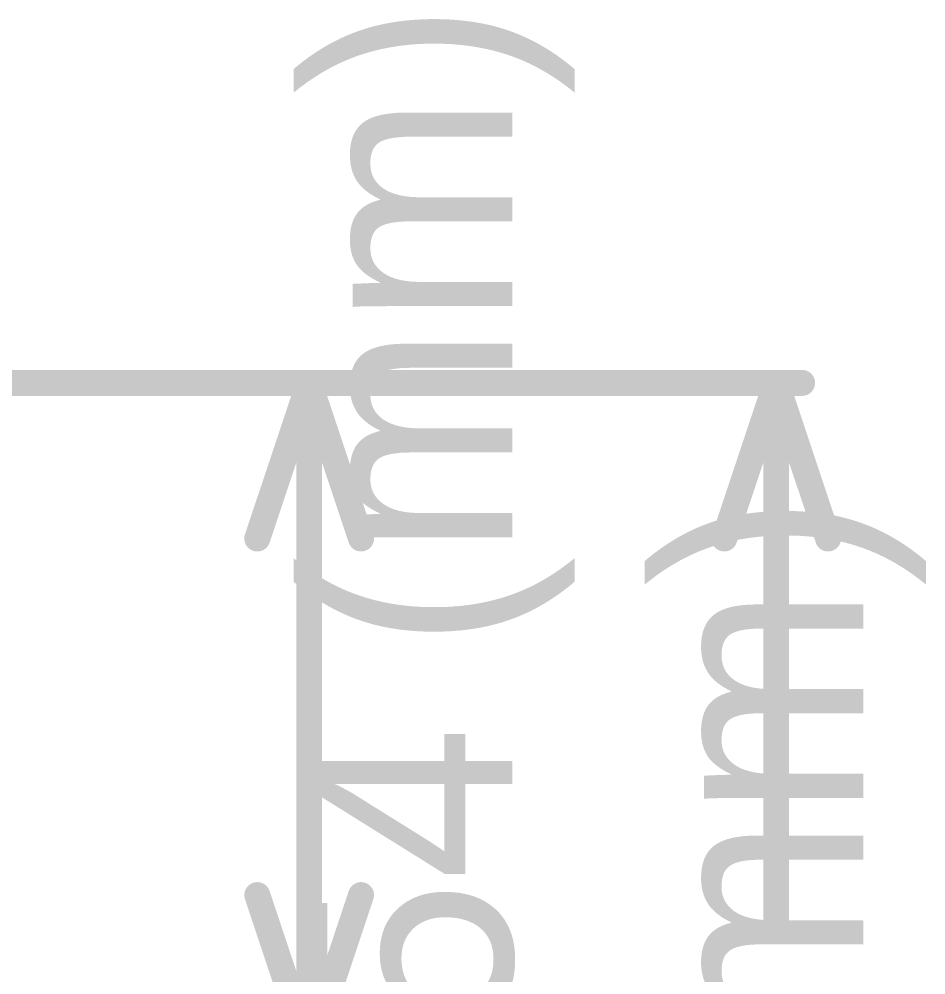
# Model space of a CAD drawing. Header units: millimetres. Extents: x 45.53 to 47.16, y 2.21 to 4.42.
# Drawn here: x 46.8082 to 47.1577, y 3.6792 to 4.0478 of the extents above; entities that cross this region are included whole.
import ezdxf

# ---------------------------------------------------------------- set-up
doc = ezdxf.new("R2010")
doc.units = ezdxf.units.MM
doc.header["$MEASUREMENT"] = 0
for name, color, linetype in [('Mechanical1', 6, 'Continuous'), ('Mechanical2', 216, 'Continuous'), ('TopOverlay', 2, 'Continuous')]:
    doc.layers.add(name, color=color, linetype=linetype)

msp = doc.modelspace()

# ---------------------------------------------------------------- linework, layer by layer
at = {"layer": 'Mechanical1', "const_width": 0.01}
for points in [[(46.06207, 3.90749), (46.93, 3.90749)], [(46.37316, 3.9075), (47.11, 3.9075)], [(46.9, 3.84749), (46.92, 3.90749)], [(46.92, 3.90749), (46.94, 3.84749)], [(46.92, 3.77874), (46.92, 3.90749)], [(47.08, 3.8475), (47.1, 3.9075)], [(47.1, 3.9075), (47.12, 3.8475)], [(47.1, 3.69648), (47.1, 3.9075)], [(46.92, 3.65), (46.92, 3.77874)], [(46.9, 3.71), (46.92, 3.65)], [(46.92, 3.65), (46.94, 3.71)]]:
    msp.add_lwpolyline(points, dxfattribs=at)
at = {"layer": 'Mechanical1', "const_width": 0.005}
for points in [[(46.9175, 3.90749, 1), (46.9225, 3.90749, 1)], [(46.9175, 3.90749, 1), (46.9225, 3.90749, 1)], [(46.9175, 3.90749, 1), (46.9225, 3.90749, 1)], [(46.9275, 3.90749, 1), (46.9325, 3.90749, 1)], [(47.0975, 3.9075, 1), (47.1025, 3.9075, 1)], [(47.0975, 3.9075, 1), (47.1025, 3.9075, 1)], [(47.0975, 3.9075, 1), (47.1025, 3.9075, 1)], [(47.1075, 3.9075, 1), (47.1125, 3.9075, 1)], [(46.8975, 3.84749, 1), (46.9025, 3.84749, 1)], [(46.9375, 3.84749, 1), (46.9425, 3.84749, 1)], [(47.0775, 3.8475, 1), (47.0825, 3.8475, 1)], [(47.1175, 3.8475, 1), (47.1225, 3.8475, 1)], [(46.9175, 3.77874, 1), (46.9225, 3.77874, 1)], [(46.9175, 3.77874, 1), (46.9225, 3.77874, 1)], [(46.8975, 3.71, 1), (46.9025, 3.71, 1)], [(46.9375, 3.71, 1), (46.9425, 3.71, 1)], [(47.0975, 3.69648, 1), (47.1025, 3.69648, 1)]]:
    msp.add_lwpolyline(points, format="xyb", close=True, dxfattribs=at)
at = {"layer": 'Mechanical2', "const_width": 0.00394}
for points in [[(46.76655, 3.71547, -0.041612), (46.84281, 3.60849)], [(46.76656, 3.71547, -0.041612), (46.84282, 3.60849)], [(46.76657, 3.71547, -0.041611), (46.84283, 3.60849)]]:
    msp.add_lwpolyline(points, format="xyb", dxfattribs=at)
at = {"layer": 'TopOverlay', "const_width": 0.00394}
for points in [[(46.76655, 3.71547, -0.041612), (46.84281, 3.60849)], [(46.76656, 3.71547, -0.041612), (46.84282, 3.60849)], [(46.76657, 3.71547, -0.041611), (46.84283, 3.60849)]]:
    msp.add_lwpolyline(points, format="xyb", dxfattribs=at)

# ---------------------------------------------------------------- texts
at = {"layer": 'Mechanical1'}
for s, p in [('6.54 (mm)', (46.99826, 3.567)), ('20.08 (mm)', (47.13362, 3.31785))]:
    msp.add_text(s, height=0.08, rotation=90, dxfattribs=at).set_placement(p)

doc.saveas('drawing.dxf')
